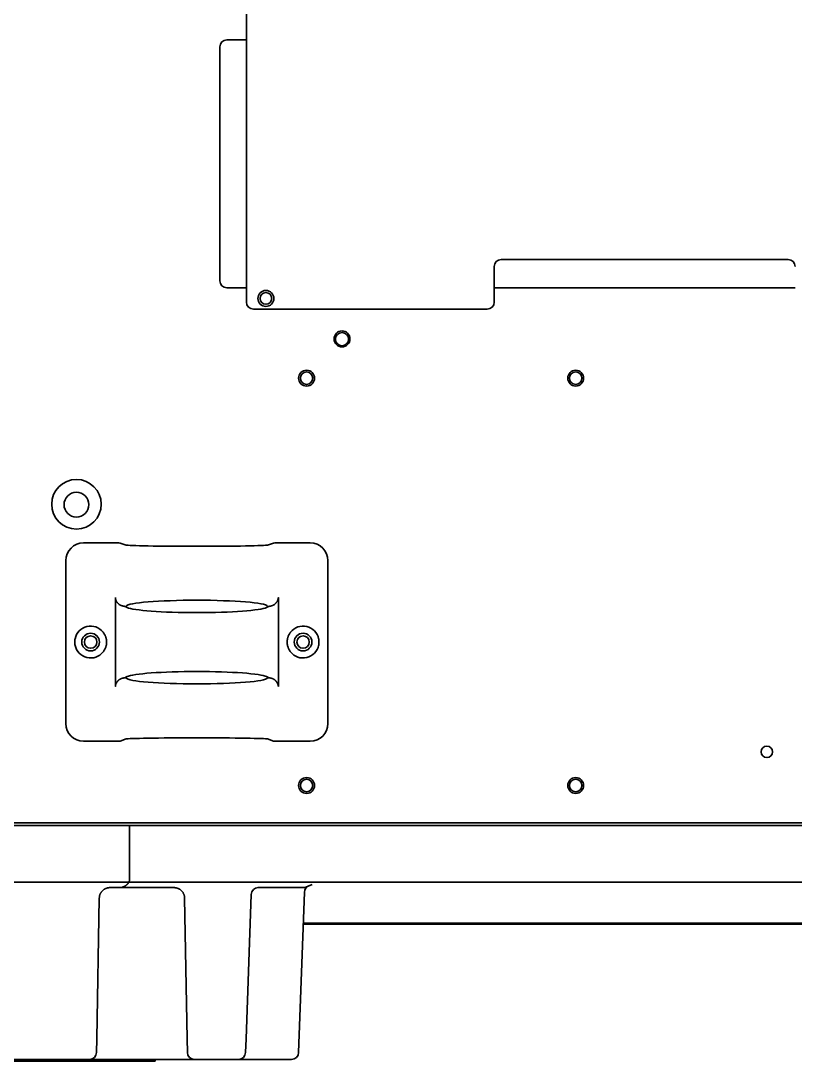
# Model space of a CAD drawing. Extents: x 5987 to 10491, y -672 to 3708.
# Drawn here: x 8792.3 to 9011.1, y 2682 to 2975.7 of the extents above; entities that cross this region are included whole.
import ezdxf

# ---------------------------------------------------------------- set-up
doc = ezdxf.new("R2010")
doc.units = 0
doc.header["$LTSCALE"] = 5
doc.layers.add('1', color=7, linetype='CONTINUOUS', true_color=0xffffff)

msp = doc.modelspace()

# ---------------------------------------------------------------- linework, layer by layer
at = {"layer": '1', "color": 7, "linetype": 'Continuous', "lineweight": 35}
for p, q in [((8856.07, 2896.33), (8856.07, 3132.33)), ((8850.57, 2970.33), (8856.07, 2970.33)), ((8848.57, 2902.33), (8848.57, 2968.33)), ((8928.07, 2908.33), (9009.07, 2908.33)), ((8926.07, 2896.33), (8926.07, 2906.33)), ((8856.07, 2900.33), (8850.57, 2900.33)), ((9011.07, 2900.33), (8926.07, 2900.33)), ((8924.07, 2894.33), (8858.07, 2894.33)), ((8816.89, 2828.33), (8810.08, 2828.33)), ((8822.1, 2827.7), (8820.38, 2828.27)), ((8863.76, 2828.27), (8862.05, 2827.7)), ((8874.07, 2828.33), (8867.26, 2828.33)), ((8805.07, 2777.32), (8805.07, 2823.33)), ((8879.07, 2777.32), (8879.07, 2823.33)), ((8819.05, 2812.91), (8819.05, 2787.74)), ((8865.09, 2787.74), (8865.09, 2812.91)), ((8821.77, 2810.39), (8821.98, 2810.28)), ((8822.1, 2810.48), (8821.98, 2810.28)), ((8821.98, 2810.28), (8822.38, 2810.08)), ((8861.77, 2810.08), (8862.16, 2810.28)), ((8862.05, 2810.48), (8862.16, 2810.28)), ((8862.16, 2810.28), (8862.38, 2810.39)), ((8821.77, 2790.27), (8821.98, 2790.37)), ((8821.98, 2790.37), (8822.38, 2790.57)), ((8822.1, 2790.17), (8821.98, 2790.37)), ((8861.77, 2790.57), (8862.16, 2790.37)), ((8862.05, 2790.17), (8862.16, 2790.37)), ((8862.16, 2790.37), (8862.38, 2790.27)), ((8822.1, 2772.96), (8820.38, 2772.38)), ((8863.76, 2772.38), (8862.05, 2772.96)), ((8816.89, 2772.33), (8810.08, 2772.33)), ((8874.07, 2772.33), (8867.26, 2772.33)), ((8661.47, 2749.33), (9189.27, 2749.33)), ((9189.27, 2748.53), (8661.47, 2748.53)), ((8823.07, 2748.53), (8823.07, 2735.5)), ((8823.07, 2735.5), (8823.07, 2733.5)), ((9189.27, 2732.53), (8663.52, 2732.53)), ((8823.07, 2733.5), (8823.07, 2733.45)), ((8874.65, 2731.91), (8872.86, 2731.15)), ((8817.52, 2731), (8835.62, 2731)), ((8855.96, 2688.29), (8857.42, 2729.07)), ((8872.08, 2731), (8859.26, 2731)), ((8872.44, 2729.72), (8870.82, 2684.43)), ((8814.52, 2728.05), (8813.81, 2688.32)), ((8839.33, 2688.32), (8838.62, 2728.05)), ((8872.12, 2720.93), (9042.44, 2720.93)), ((8872.12, 2720.68), (9042.45, 2720.68)), ((8813.81, 2688.32), (8813.74, 2684.46)), ((8839.4, 2684.46), (8839.33, 2688.32)), ((8855.82, 2684.43), (8855.96, 2688.29)), ((8811.74, 2682.5), (8698.42, 2682.5)), ((8816.68, 2682.5), (8841.4, 2682.5)), ((8830.26, 2682), (8830.26, 2682.5)), ((8853.82, 2682.5), (8841.4, 2682.5)), ((8853.82, 2682.5), (8857.82, 2682.5)), ((8868.82, 2682.5), (8857.82, 2682.5))]:
    msp.add_line(p, q, dxfattribs=at)
for centre, radius in [((8861.57, 2897.33), 2.25), ((8861.57, 2897.33), 1.65), ((8883.07, 2885.91), 2.25), ((8883.07, 2885.83), 1.85), ((8873.07, 2874.83), 2.25), ((8873.07, 2874.83), 1.75), ((8949.07, 2874.83), 2.25), ((8949.07, 2874.83), 1.75), ((8808.07, 2839.23), 7), ((8808.07, 2839.13), 3.5), ((8812.07, 2800.33), 2.5), ((8872.07, 2800.33), 2.5), ((8812.07, 2800.33), 1.75), ((8872.07, 2800.33), 1.75), ((9003.07, 2769.33), 1.6), ((8873.07, 2759.83), 2.25), ((8873.07, 2759.83), 1.75), ((8949.07, 2759.83), 2.25), ((8949.07, 2759.83), 1.75)]:
    msp.add_circle(centre, radius, dxfattribs=at)
for centre, radius, start, end in [((8850.57, 2968.33), 2, 90, 180), ((8928.07, 2906.33), 2, 90, 180), ((9009.07, 2906.33), 2, 0, 90), ((8850.57, 2902.33), 2, 180, 270), ((8858.07, 2896.33), 2, 180, 270), ((8924.07, 2896.33), 2, 270, 0), ((8812.07, 2800.33), 4.5, 38.3653, 168.0942), ((8872.07, 2800.33), 4.5, 11.9058, 141.6347), ((8812.07, 2800.33), 4.5, 191.9058, 321.6347), ((8872.07, 2800.33), 4.5, 218.3653, 348.0942), ((8859.42, 2729), 2, 90, 178), ((8874.44, 2729.65), 2, 112.9002, 178), ((8811.74, 2684.5), 2, 270, 359), ((8841.4, 2684.5), 2, 181, 270), ((8853.82, 2684.5), 2, 270, 358), ((8868.82, 2684.5), 2, 270, 358)]:
    msp.add_arc(centre, radius, start, end, dxfattribs=at)
for centre, major_axis, ratio, start_param, end_param in [((8810.08, 2823.33), (4.75, -1.58), 0.998478, 1.89276, 3.462643), ((8816.89, 2828.27), (3.5, 0), 0.017455, 0.05236, 1.570796), ((8842.07, 2827.72), (20, 0), 0.017455, 3.193953, 6.230825), ((8867.26, 2828.27), (3.5, 0), 0.017455, 1.570796, 3.089233), ((8874.07, 2823.33), (4.75, 1.58), 0.998478, 5.962135, 7.532018), ((8821.61, 2813), (1.29, 2.16), 0.99484, 3.013643, 3.130824), ((8842.07, 2810.39), (20, 0), 0.087489, 0.05236, 3.089233), ((8862.54, 2813), (1.29, -2.16), 0.99484, 0.010769, 0.127949), ((8820.29, 2810.36), (1.5, 0), 0.087489, 0.174533, 0.565507), ((8842.07, 2810.39), (20, 0), 0.087489, 3.316126, 6.108652), ((8863.85, 2810.36), (-1.5, 0), 0.087489, 5.717678, 6.108652), ((8842.07, 2790.26), (20, 0), 0.087489, 0.174533, 2.96706), ((8821.61, 2787.65), (-1.29, 2.16), 0.99484, 0.010769, 0.127949), ((8820.29, 2790.29), (1.5, 0), 0.087489, 5.717678, 6.108652), ((8842.07, 2790.26), (20, 0), 0.087489, 3.193953, 6.230825), ((8863.85, 2790.29), (-1.5, 0), 0.087489, 0.174533, 0.565507), ((8862.54, 2787.65), (-1.29, -2.16), 0.99484, 3.013643, 3.130824), ((8810.08, 2777.33), (-4.75, -1.58), 0.998478, 5.962135, 7.532018), ((8874.07, 2777.33), (-4.75, 1.58), 0.998478, 1.89276, 3.462643), ((8842.07, 2772.94), (20, 0), 0.017455, 0.05236, 3.089233), ((8816.89, 2772.39), (3.5, 0), 0.017455, 4.712389, 6.230825), ((8867.26, 2772.39), (3.5, 0), 0.017455, 3.193953, 4.712389), ((8872.08, 2733), (0, -2), 1, 0, 0.399684)]:
    msp.add_ellipse(centre, major_axis=major_axis, ratio=ratio, start_param=start_param, end_param=end_param, dxfattribs=at)
for points, knots in [([(8820.05, 2811.03), (8820.01, 2811.06), (8819.97, 2811.09), (8819.92, 2811.14), (8819.9, 2811.16), (8819.86, 2811.19), (8819.84, 2811.21), (8819.75, 2811.3), (8819.69, 2811.37), (8819.6, 2811.48), (8819.57, 2811.52), (8819.51, 2811.6), (8819.48, 2811.64), (8819.4, 2811.75), (8819.36, 2811.83), (8819.28, 2811.99), (8819.24, 2812.07), (8819.19, 2812.2), (8819.18, 2812.24), (8819.15, 2812.32), (8819.14, 2812.36), (8819.11, 2812.49), (8819.09, 2812.57), (8819.07, 2812.7), (8819.07, 2812.74), (8819.06, 2812.8), (8819.06, 2812.83), (8819.06, 2812.87), (8819.06, 2812.89), (8819.06, 2812.9), (8819.05, 2812.91)], [0, 0, 0, 0, 0.0625, 0.0625, 0.09375, 0.09375, 0.125, 0.125, 0.25, 0.25, 0.3125, 0.3125, 0.375, 0.375, 0.5, 0.5, 0.625, 0.625, 0.6875, 0.6875, 0.75, 0.75, 0.875, 0.875, 0.9375, 0.9375, 0.96875, 0.984375, 0.984375, 1, 1, 1, 1]), ([(8864.09, 2811.03), (8864.13, 2811.06), (8864.17, 2811.09), (8864.25, 2811.16), (8864.28, 2811.19), (8864.36, 2811.26), (8864.39, 2811.3), (8864.44, 2811.35), (8864.46, 2811.37), (8864.49, 2811.41), (8864.5, 2811.43), (8864.58, 2811.52), (8864.64, 2811.6), (8864.74, 2811.75), (8864.79, 2811.83), (8864.84, 2811.93), (8864.85, 2811.95), (8864.87, 2812), (8864.9, 2812.06), (8864.92, 2812.12), (8864.97, 2812.24), (8865, 2812.32), (8865.04, 2812.49), (8865.06, 2812.57), (8865.07, 2812.7), (8865.08, 2812.74), (8865.08, 2812.8), (8865.09, 2812.83), (8865.09, 2812.87), (8865.09, 2812.89), (8865.09, 2812.9), (8865.09, 2812.91)], [0, 0, 0, 0, 0.0625, 0.0625, 0.125, 0.125, 0.1875, 0.1875, 0.21875, 0.21875, 0.25, 0.25, 0.375, 0.375, 0.5, 0.5, 0.53125, 0.53125, 0.5625, 0.625, 0.625, 0.75, 0.75, 0.875, 0.875, 0.9375, 0.9375, 0.96875, 0.984375, 0.984375, 1, 1, 1, 1]), ([(8821.56, 2810.43), (8821.52, 2810.44), (8821.49, 2810.44), (8821.4, 2810.46), (8821.36, 2810.46), (8821.28, 2810.48), (8821.26, 2810.48), (8821.21, 2810.49), (8821.18, 2810.5), (8821.1, 2810.52), (8821.05, 2810.53), (8820.96, 2810.56), (8820.92, 2810.57), (8820.88, 2810.59), (8820.85, 2810.6), (8820.83, 2810.6), (8820.76, 2810.63), (8820.7, 2810.65), (8820.58, 2810.7), (8820.52, 2810.73), (8820.44, 2810.78), (8820.41, 2810.79), (8820.35, 2810.83), (8820.32, 2810.84), (8820.29, 2810.86)], [0, 0, 0, 0, 0.125, 0.125, 0.25, 0.25, 0.3125, 0.3125, 0.375, 0.375, 0.5, 0.5, 0.5625, 0.59375, 0.59375, 0.625, 0.625, 0.75, 0.75, 0.875, 0.875, 0.9375, 0.9375, 1, 1, 1, 1]), ([(8863.85, 2810.86), (8863.8, 2810.83), (8863.74, 2810.79), (8863.62, 2810.73), (8863.56, 2810.71), (8863.48, 2810.67), (8863.45, 2810.65), (8863.4, 2810.64), (8863.39, 2810.63), (8863.36, 2810.62), (8863.28, 2810.59), (8863.21, 2810.57), (8863.1, 2810.53), (8863.04, 2810.52), (8862.98, 2810.5), (8862.96, 2810.5), (8862.94, 2810.49), (8862.9, 2810.49), (8862.86, 2810.48), (8862.79, 2810.46), (8862.75, 2810.46), (8862.68, 2810.45), (8862.66, 2810.44), (8862.62, 2810.44), (8862.6, 2810.44), (8862.59, 2810.43)], [0, 0, 0, 0, 0.125, 0.125, 0.25, 0.25, 0.3125, 0.3125, 0.34375, 0.34375, 0.375, 0.5, 0.5, 0.625, 0.625, 0.65625, 0.65625, 0.6875, 0.75, 0.75, 0.875, 0.875, 0.9375, 0.9375, 1, 1, 1, 1]), ([(8815.6, 2803.12), (8815.68, 2803.02), (8815.75, 2802.92), (8815.89, 2802.71), (8815.96, 2802.6), (8816.08, 2802.38), (8816.13, 2802.27), (8816.21, 2802.1), (8816.23, 2802.04), (8816.28, 2801.92), (8816.3, 2801.86), (8816.36, 2801.69), (8816.4, 2801.57), (8816.46, 2801.32), (8816.49, 2801.2), (8816.53, 2800.96), (8816.55, 2800.83), (8816.56, 2800.64), (8816.57, 2800.58), (8816.57, 2800.45), (8816.57, 2800.39), (8816.57, 2800.2), (8816.57, 2800.07), (8816.55, 2799.82), (8816.53, 2799.7), (8816.49, 2799.45), (8816.46, 2799.33), (8816.42, 2799.14), (8816.4, 2799.08), (8816.36, 2798.96), (8816.34, 2798.9), (8816.28, 2798.73), (8816.24, 2798.61), (8816.13, 2798.38), (8816.08, 2798.27), (8815.96, 2798.05), (8815.89, 2797.95), (8815.79, 2797.79), (8815.75, 2797.74), (8815.68, 2797.63), (8815.64, 2797.58), (8815.6, 2797.53)], [0, 0, 0, 0, 0.0625, 0.0625, 0.125, 0.125, 0.1875, 0.1875, 0.21875, 0.21875, 0.25, 0.25, 0.3125, 0.3125, 0.375, 0.375, 0.4375, 0.4375, 0.46875, 0.46875, 0.5, 0.5, 0.5625, 0.5625, 0.625, 0.625, 0.6875, 0.6875, 0.71875, 0.71875, 0.75, 0.75, 0.8125, 0.8125, 0.875, 0.875, 0.9375, 0.9375, 0.96875, 0.96875, 1, 1, 1, 1]), ([(8868.54, 2797.53), (8868.47, 2797.63), (8868.39, 2797.74), (8868.25, 2797.95), (8868.19, 2798.05), (8868.07, 2798.27), (8868.01, 2798.38), (8867.94, 2798.55), (8867.91, 2798.61), (8867.87, 2798.73), (8867.84, 2798.79), (8867.78, 2798.97), (8867.75, 2799.09), (8867.68, 2799.33), (8867.66, 2799.45), (8867.62, 2799.7), (8867.6, 2799.82), (8867.58, 2800.01), (8867.58, 2800.07), (8867.57, 2800.2), (8867.57, 2800.26), (8867.57, 2800.46), (8867.58, 2800.58), (8867.6, 2800.83), (8867.62, 2800.96), (8867.66, 2801.2), (8867.68, 2801.33), (8867.73, 2801.51), (8867.75, 2801.57), (8867.78, 2801.69), (8867.8, 2801.75), (8867.86, 2801.93), (8867.91, 2802.04), (8868.01, 2802.27), (8868.07, 2802.38), (8868.19, 2802.6), (8868.25, 2802.7), (8868.36, 2802.86), (8868.39, 2802.91), (8868.47, 2803.02), (8868.5, 2803.07), (8868.54, 2803.12)], [0, 0, 0, 0, 0.0625, 0.0625, 0.125, 0.125, 0.1875, 0.1875, 0.21875, 0.21875, 0.25, 0.25, 0.3125, 0.3125, 0.375, 0.375, 0.4375, 0.4375, 0.46875, 0.46875, 0.5, 0.5, 0.5625, 0.5625, 0.625, 0.625, 0.6875, 0.6875, 0.71875, 0.71875, 0.75, 0.75, 0.8125, 0.8125, 0.875, 0.875, 0.9375, 0.9375, 0.96875, 0.96875, 1, 1, 1, 1]), ([(8807.67, 2799.4), (8807.64, 2799.55), (8807.61, 2799.7), (8807.58, 2800.01), (8807.57, 2800.17), (8807.57, 2800.48), (8807.58, 2800.64), (8807.61, 2800.95), (8807.64, 2801.1), (8807.67, 2801.25)], [0, 0, 0, 0, 0.25, 0.25, 0.5, 0.5, 0.75, 0.75, 1, 1, 1, 1]), ([(8876.48, 2801.25), (8876.51, 2801.1), (8876.53, 2800.95), (8876.56, 2800.64), (8876.57, 2800.48), (8876.57, 2800.17), (8876.56, 2800.01), (8876.53, 2799.7), (8876.51, 2799.55), (8876.48, 2799.4)], [0, 0, 0, 0, 0.25, 0.25, 0.5, 0.5, 0.75, 0.75, 1, 1, 1, 1]), ([(8820.05, 2789.62), (8820.01, 2789.59), (8819.97, 2789.56), (8819.9, 2789.49), (8819.86, 2789.46), (8819.79, 2789.39), (8819.76, 2789.35), (8819.71, 2789.3), (8819.69, 2789.28), (8819.66, 2789.24), (8819.64, 2789.22), (8819.56, 2789.13), (8819.51, 2789.05), (8819.41, 2788.9), (8819.36, 2788.82), (8819.31, 2788.72), (8819.3, 2788.7), (8819.28, 2788.66), (8819.25, 2788.6), (8819.22, 2788.53), (8819.18, 2788.41), (8819.15, 2788.33), (8819.11, 2788.16), (8819.09, 2788.08), (8819.07, 2787.95), (8819.07, 2787.91), (8819.06, 2787.85), (8819.06, 2787.82), (8819.06, 2787.79), (8819.06, 2787.76), (8819.06, 2787.75), (8819.05, 2787.74)], [0, 0, 0, 0, 0.0625, 0.0625, 0.125, 0.125, 0.1875, 0.1875, 0.21875, 0.21875, 0.25, 0.25, 0.375, 0.375, 0.5, 0.5, 0.53125, 0.53125, 0.5625, 0.625, 0.625, 0.75, 0.75, 0.875, 0.875, 0.9375, 0.9375, 0.96875, 0.984375, 0.984375, 1, 1, 1, 1]), ([(8820.29, 2789.79), (8820.35, 2789.83), (8820.41, 2789.86), (8820.52, 2789.92), (8820.58, 2789.95), (8820.67, 2789.99), (8820.7, 2790), (8820.74, 2790.02), (8820.76, 2790.02), (8820.79, 2790.03), (8820.86, 2790.06), (8820.93, 2790.08), (8821.05, 2790.12), (8821.1, 2790.13), (8821.17, 2790.15), (8821.18, 2790.15), (8821.21, 2790.16), (8821.25, 2790.17), (8821.28, 2790.17), (8821.36, 2790.19), (8821.4, 2790.2), (8821.46, 2790.21), (8821.48, 2790.21), (8821.52, 2790.21), (8821.54, 2790.22), (8821.56, 2790.22)], [0, 0, 0, 0, 0.125, 0.125, 0.25, 0.25, 0.3125, 0.3125, 0.34375, 0.34375, 0.375, 0.5, 0.5, 0.625, 0.625, 0.65625, 0.65625, 0.6875, 0.75, 0.75, 0.875, 0.875, 0.9375, 0.9375, 1, 1, 1, 1]), ([(8862.59, 2790.22), (8862.62, 2790.21), (8862.66, 2790.21), (8862.74, 2790.2), (8862.79, 2790.19), (8862.86, 2790.17), (8862.89, 2790.17), (8862.94, 2790.16), (8862.96, 2790.15), (8863.04, 2790.13), (8863.1, 2790.12), (8863.18, 2790.09), (8863.22, 2790.08), (8863.27, 2790.07), (8863.3, 2790.06), (8863.31, 2790.05), (8863.39, 2790.02), (8863.44, 2790), (8863.56, 2789.95), (8863.62, 2789.92), (8863.71, 2789.87), (8863.74, 2789.86), (8863.8, 2789.83), (8863.82, 2789.81), (8863.85, 2789.79)], [0, 0, 0, 0, 0.125, 0.125, 0.25, 0.25, 0.3125, 0.3125, 0.375, 0.375, 0.5, 0.5, 0.5625, 0.59375, 0.59375, 0.625, 0.625, 0.75, 0.75, 0.875, 0.875, 0.9375, 0.9375, 1, 1, 1, 1]), ([(8865.09, 2787.74), (8865.09, 2787.75), (8865.09, 2787.76), (8865.09, 2787.79), (8865.09, 2787.82), (8865.08, 2787.85), (8865.08, 2787.91), (8865.07, 2787.95), (8865.06, 2788.08), (8865.04, 2788.16), (8865, 2788.33), (8864.97, 2788.41), (8864.92, 2788.53), (8864.9, 2788.6), (8864.87, 2788.66), (8864.85, 2788.7), (8864.84, 2788.72), (8864.79, 2788.82), (8864.74, 2788.9), (8864.64, 2789.05), (8864.58, 2789.13), (8864.5, 2789.22), (8864.49, 2789.24), (8864.46, 2789.28), (8864.44, 2789.3), (8864.39, 2789.35), (8864.36, 2789.39), (8864.28, 2789.46), (8864.25, 2789.49), (8864.17, 2789.56), (8864.13, 2789.59), (8864.09, 2789.62)], [0, 0, 0, 0, 0.015625, 0.015625, 0.03125, 0.0625, 0.0625, 0.125, 0.125, 0.25, 0.25, 0.375, 0.375, 0.4375, 0.46875, 0.46875, 0.5, 0.5, 0.625, 0.625, 0.75, 0.75, 0.78125, 0.78125, 0.8125, 0.8125, 0.875, 0.875, 0.9375, 0.9375, 1, 1, 1, 1]), ([(8822.45, 2731.96), (8822.4, 2731.91), (8822.35, 2731.86), (8822.24, 2731.77), (8822.19, 2731.73), (8822.08, 2731.65), (8822.02, 2731.61), (8821.94, 2731.56), (8821.91, 2731.54), (8821.85, 2731.5), (8821.82, 2731.49), (8821.73, 2731.44), (8821.67, 2731.41), (8821.55, 2731.35), (8821.49, 2731.32), (8821.37, 2731.27), (8821.31, 2731.25), (8821.22, 2731.21), (8821.18, 2731.2), (8821.13, 2731.18), (8821.1, 2731.17), (8821.09, 2731.17), (8821.07, 2731.16)], [0, 0, 0, 0, 0.125, 0.125, 0.25, 0.25, 0.375, 0.375, 0.4375, 0.4375, 0.5, 0.5, 0.625, 0.625, 0.75, 0.75, 0.875, 0.875, 0.9375, 0.96875, 0.96875, 1, 1, 1, 1]), ([(8823.07, 2733.45), (8823.07, 2733.38), (8823.07, 2733.31), (8823.05, 2733.17), (8823.03, 2733.04), (8823, 2732.91), (8822.97, 2732.81), (8822.96, 2732.77), (8822.94, 2732.71), (8822.92, 2732.68), (8822.88, 2732.58), (8822.82, 2732.46), (8822.75, 2732.34), (8822.7, 2732.25), (8822.68, 2732.22), (8822.63, 2732.17), (8822.61, 2732.14), (8822.55, 2732.06), (8822.5, 2732.01), (8822.45, 2731.96)], [0, 0, 0, 0, 0.125, 0.125, 0.25, 0.375, 0.375, 0.4375, 0.4375, 0.5, 0.5, 0.625, 0.75, 0.75, 0.8125, 0.8125, 0.875, 0.875, 1, 1, 1, 1]), ([(8835.62, 2731), (8835.68, 2731), (8835.82, 2730.99), (8836.05, 2730.97), (8836.31, 2730.92), (8836.58, 2730.84), (8836.84, 2730.74), (8837.1, 2730.61), (8837.35, 2730.46), (8837.57, 2730.28), (8837.77, 2730.1), (8837.95, 2729.9), (8838.1, 2729.69), (8838.23, 2729.48), (8838.34, 2729.27), (8838.43, 2729.06), (8838.5, 2728.85), (8838.55, 2728.65), (8838.59, 2728.45), (8838.61, 2728.27), (8838.62, 2728.13), (8838.62, 2728.06), (8838.62, 2728.05)], [0, 0, 0, 0, 0.031054, 0.080278, 0.132341, 0.187441, 0.244864, 0.304127, 0.364442, 0.424828, 0.484399, 0.542742, 0.599867, 0.655628, 0.709867, 0.762422, 0.81303, 0.861248, 0.90687, 0.950258, 0.992093, 1, 1, 1, 1]), ([(8830.26, 2682), (8830.26, 2682), (8828.77, 2682), (8825.24, 2682), (8821.64, 2682), (8817.38, 2682), (8812.65, 2682), (8808.47, 2682), (8805.03, 2682), (8802.4, 2682), (8799.68, 2682), (8795.78, 2682), (8790.52, 2682), (8783.79, 2682), (8774.05, 2682), (8761.56, 2682), (8747.25, 2682), (8734.97, 2682), (8725.85, 2682), (8721.31, 2682), (8720.02, 2682), (8719.87, 2682)], [0, 0, 0, 0, 0.05506, 0.087548, 0.12378, 0.163239, 0.205024, 0.248102, 0.269814, 0.291486, 0.313707, 0.337132, 0.387488, 0.442171, 0.500456, 0.62316, 0.74382, 0.849676, 0.932388, 0.991673, 1, 1, 1, 1]), ([(8811.74, 2682.5), (8811.74, 2682.5), (8811.74, 2682.5), (8811.74, 2682.5), (8811.75, 2682.5), (8811.75, 2682.5), (8811.75, 2682.5), (8811.75, 2682.5), (8811.75, 2682.5), (8811.75, 2682.5), (8811.76, 2682.5), (8811.77, 2682.5), (8811.78, 2682.5), (8811.81, 2682.5), (8811.85, 2682.5), (8811.9, 2682.5), (8811.96, 2682.5), (8812.01, 2682.5), (8812.08, 2682.5), (8812.14, 2682.5), (8812.22, 2682.5), (8812.31, 2682.5), (8812.4, 2682.5), (8812.5, 2682.5), (8812.6, 2682.5), (8812.71, 2682.5), (8812.83, 2682.5), (8812.95, 2682.5), (8813.08, 2682.5), (8813.25, 2682.5), (8813.46, 2682.5), (8813.72, 2682.5), (8813.98, 2682.5), (8814.21, 2682.5), (8814.43, 2682.5), (8814.65, 2682.5), (8814.87, 2682.5), (8815.1, 2682.5), (8815.32, 2682.5), (8815.55, 2682.5), (8815.72, 2682.5), (8815.83, 2682.5), (8815.89, 2682.5), (8815.96, 2682.5), (8816.02, 2682.5), (8816.08, 2682.5), (8816.14, 2682.5), (8816.2, 2682.5), (8816.26, 2682.5), (8816.32, 2682.5), (8816.38, 2682.5), (8816.44, 2682.5), (8816.5, 2682.5), (8816.56, 2682.5), (8816.62, 2682.5), (8816.66, 2682.5), (8816.68, 2682.5)], [0, 0, 0, 0, 0.031098, 0.040331, 0.048995, 0.057089, 0.064612, 0.071563, 0.07794, 0.083743, 0.088971, 0.114152, 0.142353, 0.173584, 0.214456, 0.250699, 0.282289, 0.309206, 0.331431, 0.358362, 0.384827, 0.410826, 0.436362, 0.461435, 0.486047, 0.510197, 0.533886, 0.557116, 0.579886, 0.602197, 0.642728, 0.681043, 0.717117, 0.744023, 0.770117, 0.795387, 0.819823, 0.844092, 0.867634, 0.890432, 0.912471, 0.918419, 0.924352, 0.93027, 0.936173, 0.942059, 0.94793, 0.953785, 0.959623, 0.965444, 0.971248, 0.977034, 0.982803, 0.988554, 0.994286, 1, 1, 1, 1])]:
    msp.add_open_spline(points, degree=3, knots=knots, dxfattribs=at)
msp.add_open_spline([(8814.52, 2728.05), (8814.52, 2728.1), (8814.53, 2728.22), (8814.54, 2728.39), (8814.57, 2728.57), (8814.62, 2728.76), (8814.67, 2728.95), (8814.75, 2729.15), (8814.84, 2729.35), (8814.95, 2729.55), (8815.08, 2729.75), (8815.23, 2729.94), (8815.4, 2730.13), (8815.6, 2730.3), (8815.81, 2730.47), (8816.04, 2730.61), (8816.29, 2730.74), (8816.54, 2730.84), (8816.8, 2730.91), (8817.05, 2730.96), (8817.29, 2730.99), (8817.44, 2731), (8817.52, 2731)], degree=3, dxfattribs=at)

doc.saveas('drawing.dxf')
